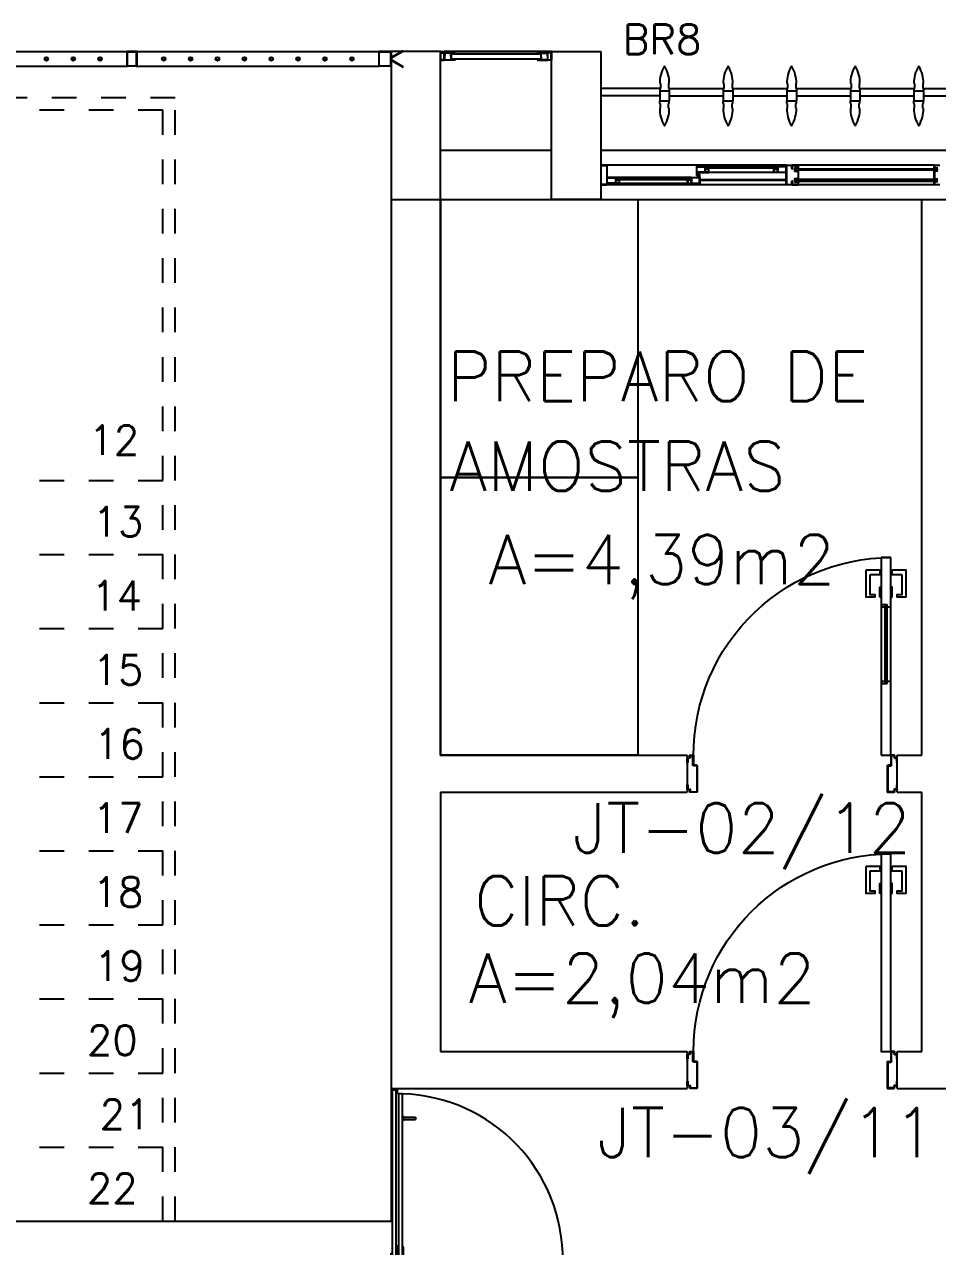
# Model space of a CAD drawing. Header units: millimetres. Extents: x 2128 to 2646, y 1972 to 2207.
# Drawn here: x 2303.126 to 2306.825, y 2138.725 to 2143.675 of the extents above; entities that cross this region are included whole.
import ezdxf

# ---------------------------------------------------------------- set-up
doc = ezdxf.new("R2010")
doc.units = ezdxf.units.MM
doc.linetypes.add('HIDDEN', pattern=[0.375, 0.25, -0.125])
for name, color, linetype in [('AR-ALV', 2, 'Continuous'), ('AR-BANCADAS', 1, 'Continuous'), ('AR-BRISES', 1, 'Continuous'), ('AR-ESCADA', 2, 'Continuous'), ('AR-ESQ', 1, 'Continuous'), ('AR-ESTC', 3, 'Continuous'), ('AR-PEITORIL', 1, 'Continuous'), ('AR-PISO', 1, 'Continuous'), ('AR-PORTA', 1, 'Continuous'), ('AR-TXTCONG', 2, 'Continuous'), ('AR-VIDRO', 2, 'Continuous'), ('BC- VISTA', 1, 'Continuous'), ('BR-PAINEL', 1, 'Continuous'), ('BR-SUPORTE', 1, 'Continuous'), ('BR-TEXTO', 2, 'Continuous'), ('DT-ESQ-BAGUETE-C', 1, 'Continuous'), ('DT-ESQ-BAGUETE-V', 1, 'Continuous'), ('DT-ESQ-C', 2, 'Continuous'), ('DT-ESQ-CHAPA DOBRADA-V', 1, 'Continuous'), ('DT-ESQ-MARCO-V', 1, 'Continuous'), ('DT-ESQ-PERFIL CADEIRA-C', 2, 'Continuous'), ('DT-ESQ-PERFIL CADEIRA-V', 2, 'Continuous'), ('DT-ESQ-PERFIL U SIMPLES-C', 2, 'Continuous'), ('DT-ESQ-PERFIL U-C', 2, 'Continuous'), ('DT-ESQ-PERFIL U-V', 1, 'Continuous'), ('DT-ESQ-VENEZIANA-C', 1, 'Continuous'), ('DT-ESQ-VENEZIANA-V', 1, 'Continuous'), ('DT-ESQ-VIDRO-C', 2, 'Continuous'), ('DT-ESQ-VIDRO-V', 71, 'Continuous'), ('DT-TXTMOD', 1, 'Continuous'), ('ENDEREÇO', 2, 'Continuous'), ('grapa', 21, 'HIDDEN'), ('insercao', 4, 'Continuous'), ('maçaneta', 1, 'Continuous'), ('montantes', 1, 'Continuous'), ('mov', 1, 'Continuous'), ('PM-PERFIL U-C', 2, 'Continuous'), ('PM-VIDRO', 2, 'Continuous'), ('pm1', 2, 'Continuous'), ('pm2', 2, 'Continuous'), ('porta-c', 1, 'Continuous'), ('porta-v', 2, 'Continuous'), ('PROJ2', 1, 'HIDDEN'), ('soleira', 1, 'Continuous'), ('TEXTO', 2, 'Continuous'), ('Área', 2, 'Continuous')]:
    doc.layers.add(name, color=color, linetype=linetype)
doc.styles.add('S10', font='simplex.shx', dxfattribs={"height": 0.1})
doc.styles.add('S12', font='simplex.shx', dxfattribs={"width": 1.1, "height": 0.12})
doc.styles.add('UNB-100', font='simplex.shx', dxfattribs={"height": 0.2})
doc.styles.add('UNB1-100', font='simplex.shx', dxfattribs={"height": 0.2})

# ---------------------------------------------------------------- blocks, each defined once
blk = doc.blocks.new('EF35-P')
at = {"layer": 'DT-ESQ-BAGUETE-C', "ltscale": 0.1}
for points in [[(4.7975, -0.08), (4.784, -0.08), (4.784, -0.0785), (4.797, -0.0785, 0.414214), (4.7975, -0.078), (4.7975, -0.067, 0.414214), (4.797, -0.0665), (4.784, -0.0665), (4.784, -0.065), (4.7975, -0.065, -0.414214), (4.799, -0.0665), (4.799, -0.0785, -0.414214)], [(5.0765, -0.08), (5.09, -0.08), (5.09, -0.0785), (5.077, -0.0785, -0.414214), (5.0765, -0.078), (5.0765, -0.067, -0.414214), (5.077, -0.0665), (5.09, -0.0665), (5.09, -0.065), (5.0765, -0.065, 0.414214), (5.075, -0.0665), (5.075, -0.0785, 0.414214)], [(4.4485, -0.125), (4.435, -0.125), (4.435, -0.1235), (4.448, -0.1235, 0.414214), (4.4485, -0.123), (4.4485, -0.112, 0.414214), (4.448, -0.1115), (4.435, -0.1115), (4.435, -0.11), (4.4485, -0.11, -0.414214), (4.45, -0.1115), (4.45, -0.1235, -0.414214)], [(4.714, -0.125), (4.7275, -0.125), (4.7275, -0.1235), (4.7145, -0.1235, -0.414214), (4.714, -0.123), (4.714, -0.112, -0.414214), (4.7145, -0.1115), (4.7275, -0.1115), (4.7275, -0.11), (4.714, -0.11, 0.414214), (4.7125, -0.1115), (4.7125, -0.1235, 0.414214)]]:
    blk.add_lwpolyline(points, format="xyb", close=True, dxfattribs=at)
at = {"layer": 'DT-ESQ-BAGUETE-V', "ltscale": 0.1}
for p, q in [((4.7975, -0.065), (5.0765, -0.065)), ((4.4485, -0.11), (4.714, -0.11))]:
    blk.add_line(p, q, dxfattribs=at)
at = {"layer": 'DT-ESQ-CHAPA DOBRADA-V', "ltscale": 0.1}
for p, q in [((4.4, -0.077), (4.749, -0.077)), ((4.4, -0.08), (4.749, -0.08))]:
    blk.add_line(p, q, dxfattribs=at)
at = {"layer": 'DT-ESQ-MARCO-V', "ltscale": 0.1}
for p, q in [((3.7985, -0.06), (4.3515, -0.06)), ((3.7985, -0.14), (4.3515, -0.14))]:
    blk.add_line(p, q, dxfattribs=at)
at = {"layer": 'DT-ESQ-PERFIL CADEIRA-C', "ltscale": 0.1}
for p, q in [((4.751, -0.0885), (4.7975, -0.0885)), ((5.125, -0.0885), (5.0765, -0.0885)), ((4.4, -0.1335), (4.4485, -0.1335)), ((4.7605, -0.1335), (4.714, -0.1335))]:
    blk.add_line(p, q, dxfattribs=at)
for points in [[(4.7975, -0.087, -1), (4.7975, -0.09), (4.751, -0.09, -0.414214), (4.749, -0.088), (4.749, -0.067, -0.414214), (4.751, -0.065), (4.7825, -0.065, -0.414214), (4.784, -0.0665), (4.784, -0.087)], [(4.784, -0.0885, -0.198913), (4.7829, -0.0881, -0.198913), (4.7825, -0.087), (4.7825, -0.067, 0.414214), (4.782, -0.0665), (4.751, -0.0665, 0.414214), (4.7505, -0.067), (4.7505, -0.088, 0.414214), (4.751, -0.0885)], [(5.0765, -0.09), (5.125, -0.09), (5.125, -0.0885), (5.09, -0.0885, 0.198912), (5.0911, -0.0881, 0.198913), (5.0915, -0.087), (5.0915, -0.067, -0.414214), (5.092, -0.0665), (5.125, -0.0665), (5.125, -0.065), (5.0915, -0.065, 0.414214), (5.09, -0.0665), (5.09, -0.0785), (5.09, -0.08), (5.09, -0.087), (5.0765, -0.087, 1)], [(4.4485, -0.135), (4.4, -0.135), (4.4, -0.1335), (4.435, -0.1335, -0.198912), (4.4339, -0.1331, -0.198913), (4.4335, -0.132), (4.4335, -0.112, 0.414214), (4.433, -0.1115), (4.4, -0.1115), (4.4, -0.11), (4.4335, -0.11, -0.414214), (4.435, -0.1115), (4.435, -0.1235), (4.435, -0.125), (4.435, -0.132), (4.4485, -0.132, -1)], [(4.714, -0.132, 1), (4.714, -0.135), (4.7605, -0.135, 0.414214), (4.7625, -0.133), (4.7625, -0.112, 0.414214), (4.7605, -0.11), (4.729, -0.11, 0.414214), (4.7275, -0.1115), (4.7275, -0.132)], [(4.7275, -0.1335, 0.198913), (4.7286, -0.1331, 0.198913), (4.729, -0.132), (4.729, -0.112, -0.414214), (4.7295, -0.1115), (4.7605, -0.1115, -0.414214), (4.761, -0.112), (4.761, -0.133, -0.414214), (4.7605, -0.1335)]]:
    blk.add_lwpolyline(points, format="xyb", close=True, dxfattribs=at)
at = {"layer": 'DT-ESQ-PERFIL CADEIRA-V', "ltscale": 0.1}
for p, q in [((4.7825, -0.09), (5.0765, -0.09)), ((4.4485, -0.135), (4.714, -0.135))]:
    blk.add_line(p, q, dxfattribs=at)
at = {"layer": 'DT-ESQ-PERFIL U SIMPLES-C', "ltscale": 0.1}
for points in [[(4.751, -0.102), (4.759, -0.102), (4.759, -0.1005), (4.751, -0.1005, -0.414214), (4.7505, -0.1), (4.7505, -0.092, -0.414214), (4.751, -0.0915), (4.759, -0.0915), (4.759, -0.09), (4.751, -0.09, 0.414214), (4.749, -0.092), (4.749, -0.1, 0.414214)], [(4.7605, -0.098), (4.7525, -0.098), (4.7525, -0.0995), (4.7605, -0.0995, -0.414214), (4.761, -0.1), (4.761, -0.108, -0.414214), (4.7605, -0.1085), (4.7525, -0.1085), (4.7525, -0.11), (4.7605, -0.11, 0.414214), (4.7625, -0.108), (4.7625, -0.1, 0.414214)]]:
    blk.add_lwpolyline(points, format="xyb", close=True, dxfattribs=at)
at = {"layer": 'DT-ESQ-PERFIL U-C', "ltscale": 0.1}
for points in [[(3.777, -0.1385), (3.798, -0.1385, 0.414214), (3.7985, -0.138), (3.7985, -0.1285), (3.7855, -0.1285, -0.414214)], [(3.7855, -0.1155), (3.7985, -0.1155), (3.7985, -0.0845), (3.7855, -0.0845, -0.414214)], [(3.7855, -0.0715), (3.7985, -0.0715), (3.7985, -0.062, 0.414214), (3.798, -0.0615), (3.777, -0.0615, 0.414214)], [(3.7765, -0.06), (3.7985, -0.06, -0.414214), (3.8, -0.0615), (3.8, -0.0715, -0.414214), (3.7985, -0.073), (3.7855, -0.073)], [(3.7855, -0.083), (3.7985, -0.083), (3.7985, -0.083, -0.414214), (3.8, -0.0845), (3.8, -0.1155, -0.414214), (3.7985, -0.117), (3.7985, -0.117), (3.7855, -0.117)], [(3.7855, -0.127), (3.7985, -0.127, -0.414214), (3.8, -0.1285), (3.8, -0.1385, -0.414214), (3.7985, -0.14), (3.7765, -0.14, -0.414214)]]:
    blk.add_lwpolyline(points, format="xyb", dxfattribs=at)
for points in [[(4.35, -0.1285), (4.35, -0.1385, 0.414214), (4.3515, -0.14), (4.3735, -0.14, 0.414214), (4.375, -0.1385), (4.375, -0.125), (4.3735, -0.125), (4.3735, -0.138, -0.414214), (4.373, -0.1385), (4.352, -0.1385, -0.414214), (4.3515, -0.138), (4.3515, -0.1285), (4.3645, -0.1285, 0.414214), (4.366, -0.127), (4.366, -0.117, 0.414214), (4.3645, -0.1155), (4.3515, -0.1155), (4.3515, -0.0845), (4.3645, -0.0845, 0.414214), (4.366, -0.083), (4.366, -0.073, 0.414214), (4.3645, -0.0715), (4.3515, -0.0715), (4.3515, -0.062, -0.414214), (4.352, -0.0615), (4.373, -0.0615, -0.414214), (4.3735, -0.062), (4.3735, -0.075), (4.375, -0.075), (4.375, -0.0615, 0.414214), (4.3735, -0.06), (4.3515, -0.06, 0.414214), (4.35, -0.0615), (4.35, -0.0715, 0.414214), (4.3515, -0.073), (4.3645, -0.073), (4.3645, -0.083), (4.3515, -0.083), (4.3515, -0.083, 0.414214), (4.35, -0.0845), (4.35, -0.1155, 0.414214), (4.3515, -0.117), (4.3515, -0.117), (4.3645, -0.117), (4.3645, -0.127), (4.3515, -0.127, 0.414214)], [(4.375, -0.0615, -0.414214), (4.3765, -0.06), (4.3985, -0.06, -0.414214), (4.4, -0.0615), (4.4, -0.1385, -0.414214), (4.3985, -0.14), (4.3765, -0.14, -0.414214), (4.375, -0.1385), (4.375, -0.125), (4.3765, -0.125), (4.3765, -0.138, 0.414214), (4.377, -0.1385), (4.398, -0.1385, 0.414214), (4.3985, -0.138), (4.3985, -0.062, 0.414214), (4.398, -0.0615), (4.377, -0.0615, 0.414214), (4.3765, -0.062), (4.3765, -0.075), (4.375, -0.075)], [(5.15, -0.0615, 0.414214), (5.1485, -0.06), (5.1265, -0.06, 0.414214), (5.125, -0.0615), (5.125, -0.1385, 0.414214), (5.1265, -0.14), (5.1485, -0.14, 0.414214), (5.15, -0.1385), (5.15, -0.125), (5.1485, -0.125), (5.1485, -0.138, -0.414214), (5.148, -0.1385), (5.127, -0.1385, -0.414214), (5.1265, -0.138), (5.1265, -0.062, -0.414214), (5.127, -0.0615), (5.148, -0.0615, -0.414214), (5.1485, -0.062), (5.1485, -0.075), (5.15, -0.075)]]:
    blk.add_lwpolyline(points, format="xyb", close=True, dxfattribs=at)
at = {"layer": 'DT-ESQ-PERFIL U-V', "ltscale": 0.1}
for p, q in [((4.3985, -0.06), (5.1265, -0.06)), ((4.3985, -0.14), (5.1265, -0.14))]:
    blk.add_line(p, q, dxfattribs=at)
at = {"layer": 'DT-ESQ-VIDRO-C', "ltscale": 0.1}
for points in [[(4.3625, -0.081), (4.3625, -0.075), (3.7875, -0.075), (3.7875, -0.081)], [(5.0875, -0.085), (5.0875, -0.082), (4.7865, -0.082), (4.7865, -0.085)], [(4.438, -0.13), (4.438, -0.127), (4.7245, -0.127), (4.7245, -0.13)]]:
    blk.add_lwpolyline(points, close=True, dxfattribs=at)
at = {"layer": 'DT-ESQ-VIDRO-V', "ltscale": 0.1}
blk.add_lwpolyline([(4.3625, -0.119), (4.3625, -0.125), (3.7875, -0.125), (3.7875, -0.119)], close=True, dxfattribs=at)
at = {"layer": 'DT-TXTMOD', "ltscale": 0.1, "style": 'S10', "flags": 3}
for tag, p in [('M01', (0.025, -0.28)), ('M02', (0.3253, -0.28)), ('M03', (0.627, -0.28)), ('M04', (0.9288, -0.28)), ('M05', (1.2306, -0.28)), ('M06', (1.5323, -0.28)), ('M07', (1.8341, -0.28)), ('M08', (2.1359, -0.28)), ('M09', (2.4376, -0.28)), ('M10', (2.7394, -0.28)), ('M11', (3.0412, -0.28)), ('M12', (3.3429, -0.28)), ('M13', (3.6447, -0.28)), ('M14', (3.9464, -0.28)), ('M15', (4.2482, -0.28)), ('M16', (4.55, -0.28)), ('M17', (4.8517, -0.28))]:
    blk.add_attdef(tag, p, '', height=0.1, dxfattribs=at)
blk = doc.blocks.new('PV1')
at = {"layer": 'AR-VIDRO'}
for p, q in [((0.6825, 0.02), (0.005, 0.02)), ((0.6825, 0.005), (0.005, 0.005)), ((0.0215, 0.0443), (0.0215, 0.0293)), ((0.0215, 0.0443), (0.6875, 0.0443)), ((0.0215, 0.0293), (0.6875, 0.0293)), ((2.7035, 0.0443), (2.0375, 0.0443)), ((2.7035, 0.0293), (2.0375, 0.0293)), ((2.0425, 0.02), (2.72, 0.02)), ((2.0425, 0.005), (2.72, 0.005)), ((2.7035, 0.0443), (2.7035, 0.0293))]:
    blk.add_line(p, q, dxfattribs=at)
at = {"layer": 'maçaneta'}
for p, q in [((0.1165, 0.0993), (0.1265, 0.0993)), ((0.1165, 0.0493), (0.1165, 0.0993)), ((0.1265, 0.0493), (0.1265, 0.0993)), ((2.5985, 0.0493), (2.5985, 0.0993)), ((2.6085, 0.0993), (2.5985, 0.0993)), ((2.6085, 0.0493), (2.6085, 0.0993)), ((0.1115, 0.0443), (0.1115, 0.0493)), ((0.1115, 0.0493), (0.1315, 0.0493)), ((0.1315, 0.0443), (0.1315, 0.0493)), ((2.6135, 0.0493), (2.5935, 0.0493)), ((2.5935, 0.0443), (2.5935, 0.0493)), ((2.6135, 0.0443), (2.6135, 0.0493))]:
    blk.add_line(p, q, dxfattribs=at)
at = {"layer": 'montantes'}
for p, q in [((0, 0), (0, 0.025)), ((0, 0.025), (0.02, 0.025)), ((0, 0), (0.02, 0)), ((0.005, 0.005), (0.005, 0.02)), ((0.02, 0.02), (0.02, 0.025)), ((0.02, 0), (0.02, 0.005)), ((0.6425, 0.0493), (0.6925, 0.0493)), ((0.6425, 0.025), (0.6925, 0.025)), ((0.6875, 0.025), (0.6675, 0.025)), ((0.6675, 0.02), (0.6675, 0.025)), ((0.6675, 0), (0.6675, 0.005)), ((0.6875, 0), (0.6675, 0)), ((0.6825, 0.005), (0.6825, 0.02)), ((0.6875, 0.0443), (0.6875, 0.0293)), ((0.6875, 0), (0.6875, 0.025)), ((0.6925, 0.0493), (0.6925, 0.025)), ((2.0325, 0.0493), (2.0325, 0.025)), ((2.0825, 0.0493), (2.0325, 0.0493)), ((2.0825, 0.025), (2.0325, 0.025)), ((2.0375, 0.0443), (2.0375, 0.0293)), ((2.0375, 0.025), (2.0575, 0.025)), ((2.0375, 0), (2.0375, 0.025)), ((2.0375, 0), (2.0575, 0)), ((2.0425, 0.005), (2.0425, 0.02)), ((2.0575, 0.02), (2.0575, 0.025)), ((2.0575, 0), (2.0575, 0.005)), ((2.705, 0.02), (2.705, 0.025)), ((2.725, 0.025), (2.705, 0.025)), ((2.705, 0), (2.705, 0.005)), ((2.725, 0), (2.705, 0)), ((2.72, 0.005), (2.72, 0.02)), ((2.725, 0), (2.725, 0.025))]:
    blk.add_line(p, q, dxfattribs=at)
for centre in [(0.6925, 0.02), (2.0325, 0.02)]:
    blk.add_circle(centre, 0.005, dxfattribs=at)
for centre, start, end in [((0.6425, 0.0443), 90, 180), ((0.6425, 0.03), 180, 270), ((2.0825, 0.0443), 0, 90), ((2.0825, 0.03), 270, 0)]:
    blk.add_arc(centre, 0.005, start, end, dxfattribs=at)
at = {"layer": 'mov'}
for centre, start, end in [((0.692, 0.025), 0, 178.3547), ((2.033, 0.025), 1.6453, 180)]:
    blk.add_arc(centre, 0.6705, start, end, dxfattribs=at)
blk = doc.blocks.new('BR-MODULO8')
at = {"layer": 'BR-PAINEL'}
for p, q in [((-4.9117, 0.27), (-4.9092, 0.27)), ((-4.9117, 0.25), (-4.9117, 0.24)), ((-4.9117, 0.25), (-4.9092, 0.25)), ((-4.9092, 0.27), (-4.9092, 0.25)), ((-4.8758, 0.27), (-4.8758, 0.25)), ((-4.8733, 0.27), (-4.8758, 0.27)), ((-4.8733, 0.25), (-4.8758, 0.25)), ((-4.8733, 0.25), (-4.8733, 0.24)), ((-4.6542, 0.27), (-4.6517, 0.27)), ((-4.6542, 0.25), (-4.6542, 0.24)), ((-4.6542, 0.25), (-4.6517, 0.25)), ((-4.6517, 0.27), (-4.6517, 0.25)), ((-4.6183, 0.27), (-4.6183, 0.25)), ((-4.6158, 0.27), (-4.6183, 0.27)), ((-4.6158, 0.25), (-4.6183, 0.25)), ((-4.6158, 0.25), (-4.6158, 0.24)), ((-4.3967, 0.27), (-4.3942, 0.27)), ((-4.3967, 0.25), (-4.3967, 0.24)), ((-4.3967, 0.25), (-4.3942, 0.25)), ((-4.3942, 0.27), (-4.3942, 0.25)), ((-4.3608, 0.27), (-4.3608, 0.25)), ((-4.3583, 0.27), (-4.3608, 0.27)), ((-4.3583, 0.25), (-4.3608, 0.25)), ((-4.3583, 0.25), (-4.3583, 0.24)), ((-4.1392, 0.27), (-4.1367, 0.27)), ((-4.1392, 0.25), (-4.1392, 0.24)), ((-4.1392, 0.25), (-4.1367, 0.25)), ((-4.1367, 0.27), (-4.1367, 0.25)), ((-4.1033, 0.27), (-4.1033, 0.25)), ((-4.1008, 0.27), (-4.1033, 0.27)), ((-4.1008, 0.25), (-4.1033, 0.25)), ((-4.1008, 0.25), (-4.1008, 0.24)), ((-3.8817, 0.27), (-3.8792, 0.27)), ((-3.8817, 0.25), (-3.8817, 0.24)), ((-3.8817, 0.25), (-3.8792, 0.25)), ((-3.8792, 0.27), (-3.8792, 0.25)), ((-3.8458, 0.27), (-3.8458, 0.25)), ((-3.8433, 0.27), (-3.8458, 0.27)), ((-3.8433, 0.25), (-3.8458, 0.25)), ((-3.8433, 0.25), (-3.8433, 0.24)), ((-4.9117, 0.24), (-4.8733, 0.24)), ((-4.9117, 0.24), (-4.9117, 0.2)), ((-4.9117, 0.2), (-4.8733, 0.2)), ((-4.9117, 0.19), (-4.9117, 0.2)), ((-4.8733, 0.24), (-4.8733, 0.2)), ((-4.8733, 0.19), (-4.8733, 0.2)), ((-4.6542, 0.24), (-4.6158, 0.24)), ((-4.6542, 0.24), (-4.6542, 0.2)), ((-4.6542, 0.2), (-4.6158, 0.2)), ((-4.6542, 0.19), (-4.6542, 0.2)), ((-4.6158, 0.24), (-4.6158, 0.2)), ((-4.6158, 0.19), (-4.6158, 0.2)), ((-4.3967, 0.24), (-4.3583, 0.24)), ((-4.3967, 0.24), (-4.3967, 0.2)), ((-4.3967, 0.2), (-4.3583, 0.2)), ((-4.3967, 0.19), (-4.3967, 0.2)), ((-4.3583, 0.24), (-4.3583, 0.2)), ((-4.3583, 0.19), (-4.3583, 0.2)), ((-4.1392, 0.24), (-4.1008, 0.24)), ((-4.1392, 0.24), (-4.1392, 0.2)), ((-4.1392, 0.2), (-4.1008, 0.2)), ((-4.1392, 0.19), (-4.1392, 0.2)), ((-4.1008, 0.24), (-4.1008, 0.2)), ((-4.1008, 0.19), (-4.1008, 0.2)), ((-3.8817, 0.24), (-3.8433, 0.24)), ((-3.8817, 0.24), (-3.8817, 0.2)), ((-3.8817, 0.2), (-3.8433, 0.2)), ((-3.8817, 0.19), (-3.8817, 0.2)), ((-3.8433, 0.24), (-3.8433, 0.2)), ((-3.8433, 0.19), (-3.8433, 0.2)), ((-4.9117, 0.19), (-4.9092, 0.19)), ((-4.9117, 0.17), (-4.9092, 0.17)), ((-4.9092, 0.17), (-4.9092, 0.19)), ((-4.8733, 0.19), (-4.8758, 0.19)), ((-4.8758, 0.17), (-4.8758, 0.19)), ((-4.8733, 0.17), (-4.8758, 0.17)), ((-4.6542, 0.19), (-4.6517, 0.19)), ((-4.6542, 0.17), (-4.6517, 0.17)), ((-4.6517, 0.17), (-4.6517, 0.19)), ((-4.6158, 0.19), (-4.6183, 0.19)), ((-4.6183, 0.17), (-4.6183, 0.19)), ((-4.6158, 0.17), (-4.6183, 0.17)), ((-4.3967, 0.19), (-4.3942, 0.19)), ((-4.3967, 0.17), (-4.3942, 0.17)), ((-4.3942, 0.17), (-4.3942, 0.19)), ((-4.3583, 0.19), (-4.3608, 0.19)), ((-4.3608, 0.17), (-4.3608, 0.19)), ((-4.3583, 0.17), (-4.3608, 0.17)), ((-4.1392, 0.19), (-4.1367, 0.19)), ((-4.1392, 0.17), (-4.1367, 0.17)), ((-4.1367, 0.17), (-4.1367, 0.19)), ((-4.1008, 0.19), (-4.1033, 0.19)), ((-4.1033, 0.17), (-4.1033, 0.19)), ((-4.1008, 0.17), (-4.1033, 0.17)), ((-3.8817, 0.19), (-3.8792, 0.19)), ((-3.8817, 0.17), (-3.8792, 0.17)), ((-3.8792, 0.17), (-3.8792, 0.19)), ((-3.8433, 0.19), (-3.8458, 0.19)), ((-3.8458, 0.17), (-3.8458, 0.19)), ((-3.8433, 0.17), (-3.8458, 0.17))]:
    blk.add_line(p, q, dxfattribs=at)
for centre, radius, start, end in [((-4.7867, 0.2739), 0.1251, 148.4721, 181.772), ((-4.8925, 0.3387), 0.001, 37.1012, 142.8988), ((-4.9983, 0.2739), 0.1251, 358.228, 31.5279), ((-4.5292, 0.2739), 0.1251, 148.4721, 181.772), ((-4.635, 0.3387), 0.001, 37.1012, 142.8988), ((-4.7408, 0.2739), 0.1251, 358.228, 31.5279), ((-4.2717, 0.2739), 0.1251, 148.4721, 181.772), ((-4.3775, 0.3387), 0.001, 37.1012, 142.8988), ((-4.4833, 0.2739), 0.1251, 358.228, 31.5279), ((-4.0142, 0.2739), 0.1251, 148.4721, 181.772), ((-4.12, 0.3387), 0.001, 37.1012, 142.8988), ((-4.2258, 0.2739), 0.1251, 358.228, 31.5279), ((-3.7567, 0.2739), 0.1251, 148.4721, 181.772), ((-3.8625, 0.3387), 0.001, 37.1012, 142.8988), ((-3.9683, 0.2739), 0.1251, 358.228, 31.5279), ((-4.7867, 0.1661), 0.1251, 178.228, 211.5279), ((-4.9983, 0.1661), 0.1251, 328.4721, 1.772), ((-4.5292, 0.1661), 0.1251, 178.228, 211.5279), ((-4.7408, 0.1661), 0.1251, 328.4721, 1.772), ((-4.2717, 0.1661), 0.1251, 178.228, 211.5279), ((-4.4833, 0.1661), 0.1251, 328.4721, 1.772), ((-4.0142, 0.1661), 0.1251, 178.228, 211.5279), ((-4.2258, 0.1661), 0.1251, 328.4721, 1.772), ((-3.7567, 0.1661), 0.1251, 178.228, 211.5279), ((-3.9683, 0.1661), 0.1251, 328.4721, 1.772), ((-4.8925, 0.1013), 0.001, 217.1012, 322.8988), ((-4.635, 0.1013), 0.001, 217.1012, 322.8988), ((-4.3775, 0.1013), 0.001, 217.1012, 322.8988), ((-4.12, 0.1013), 0.001, 217.1012, 322.8988), ((-3.8625, 0.1013), 0.001, 217.1012, 322.8988)]:
    blk.add_arc(centre, radius, start, end, dxfattribs=at)
at = {"layer": 'BR-SUPORTE'}
for p, q in [((-4.9117, 0.25), (-5.15, 0.25)), ((-4.8733, 0.25), (-4.6517, 0.25)), ((-4.6158, 0.25), (-4.3942, 0.25)), ((-4.3583, 0.25), (-4.1367, 0.25)), ((-4.1008, 0.25), (-3.8792, 0.25)), ((-3.8433, 0.25), (-3.6217, 0.25)), ((-4.9117, 0.22), (-5.15, 0.22)), ((-4.8733, 0.22), (-4.6542, 0.22)), ((-4.6158, 0.22), (-4.3967, 0.22)), ((-4.3583, 0.22), (-4.1392, 0.22)), ((-4.1008, 0.22), (-3.8817, 0.22)), ((-3.8433, 0.22), (-3.6242, 0.22))]:
    blk.add_line(p, q, dxfattribs=at)
blk = doc.blocks.new('PM3')
at = {"layer": 'maçaneta'}
for points in [[(0.02, 0.825), (-0.035, 0.825), (-0.035, 0.715), (0, 0.715), (0, 0.725), (-0.02, 0.725), (-0.02, 0.8035, -0.414214), (-0.0185, 0.805), (0.02, 0.805)], [(0.125, 0.825), (0.07, 0.825), (0.07, 0.805), (0.1085, 0.805, -0.414214), (0.11, 0.8035), (0.11, 0.725), (0.09, 0.725), (0.09, 0.715), (0.125, 0.715)]]:
    blk.add_lwpolyline(points, format="xyb", close=True, dxfattribs=at)
for points in [[(0.02, 0.715), (0.02, 0.755), (0.025, 0.755), (0.025, 0.715)], [(0.07, 0.715), (0.07, 0.755), (0.065, 0.755), (0.065, 0.715)]]:
    blk.add_lwpolyline(points, close=True, dxfattribs=at)
at = {"layer": 'mov'}
blk.add_arc((0.025, 0.075), 0.8, 0, 90, dxfattribs=at)
at = {"layer": 'PM-PERFIL U-C'}
for p, q in [((0, 0.045), (0, 0.0635)), ((0.0015, 0.065), (0.01, 0.065)), ((0.002, 0.063), (0.002, 0.045)), ((0.0105, 0.063), (0.002, 0.063)), ((0.01, 0.065), (0.01, 0.0735)), ((0.0115, 0.075), (0.0235, 0.075)), ((0.012, 0.073), (0.012, 0.0645)), ((0.023, 0.073), (0.012, 0.073)), ((0.023, 0.0335), (0.023, 0.073)), ((0.025, 0.0735), (0.025, 0.034)), ((0.825, 0.0735), (0.825, 0.034)), ((0.8385, 0.075), (0.8265, 0.075)), ((0.827, 0.073), (0.838, 0.073)), ((0.827, 0.0335), (0.827, 0.073)), ((0.838, 0.073), (0.838, 0.0645)), ((0.8395, 0.063), (0.848, 0.063)), ((0.84, 0.065), (0.84, 0.0735)), ((0.8485, 0.065), (0.84, 0.065)), ((0.848, 0.063), (0.848, 0.045)), ((0.85, 0.045), (0.85, 0.0635)), ((0.002, 0.045), (0, 0.045)), ((0.038, 0.032), (0.0245, 0.032)), ((0.0385, 0.034), (0.025, 0.034)), ((0.038, 0.032), (0.038, -0.073)), ((0.04, 0.0325), (0.04, -0.0735)), ((0.81, 0.0325), (0.81, -0.0735)), ((0.8115, 0.034), (0.825, 0.034)), ((0.812, 0.032), (0.8255, 0.032)), ((0.812, 0.032), (0.812, -0.073)), ((0.848, 0.045), (0.85, 0.045)), ((0, -0.045), (0.002, -0.045)), ((0, -0.0635), (0, -0.045)), ((0.002, -0.045), (0.002, -0.063)), ((0.85, -0.045), (0.848, -0.045)), ((0.848, -0.045), (0.848, -0.063)), ((0.85, -0.0635), (0.85, -0.045)), ((0.01, -0.065), (0.0015, -0.065)), ((0.002, -0.063), (0.0105, -0.063)), ((0.01, -0.0735), (0.01, -0.065)), ((0.0385, -0.075), (0.0115, -0.075)), ((0.012, -0.0645), (0.012, -0.073)), ((0.012, -0.073), (0.038, -0.073)), ((0.8115, -0.075), (0.8385, -0.075)), ((0.838, -0.073), (0.812, -0.073)), ((0.838, -0.0645), (0.838, -0.073)), ((0.848, -0.063), (0.8395, -0.063)), ((0.84, -0.0735), (0.84, -0.065)), ((0.84, -0.065), (0.8485, -0.065))]:
    blk.add_line(p, q, dxfattribs=at)
for centre, start, end in [((0.0015, 0.0635), 90, 180), ((0.0115, 0.0735), 90, 180), ((0.0105, 0.0645), 270, 0), ((0.0235, 0.0735), 360, 90), ((0.8265, 0.0735), 90, 180), ((0.8395, 0.0645), 180, 270), ((0.8385, 0.0735), 0, 90), ((0.8485, 0.0635), 0, 90), ((0.0245, 0.0335), 180, 270), ((0.0385, 0.0325), 0, 90), ((0.8115, 0.0325), 90, 180), ((0.8255, 0.0335), 270, 0), ((0.0015, -0.0635), 180, 270), ((0.0115, -0.0735), 180, 270), ((0.0105, -0.0645), 0, 90), ((0.0385, -0.0735), 269.9386, 0), ((0.8115, -0.0735), 180, 270.0614), ((0.8395, -0.0645), 90, 180), ((0.8385, -0.0735), 270, 0), ((0.8485, -0.0635), 270, 0)]:
    blk.add_arc(centre, 0.0015, start, end, dxfattribs=at)
at = {"layer": 'pm1'}
blk.add_lwpolyline([(0.065, 0.875), (0.065, 0.075), (0.025, 0.075), (0.025, 0.875)], close=True, dxfattribs=at)
blk = doc.blocks.new('PM3V')
at = {"layer": 'maçaneta'}
for points in [[(0.02, 0.9), (-0.035, 0.9), (-0.035, 0.79), (0, 0.79), (0, 0.8), (-0.02, 0.8), (-0.02, 0.8785, -0.414214), (-0.0185, 0.88), (0.02, 0.88)], [(0.125, 0.9), (0.07, 0.9), (0.07, 0.88), (0.1085, 0.88, -0.414214), (0.11, 0.8785), (0.11, 0.8), (0.09, 0.8), (0.09, 0.79), (0.125, 0.79)]]:
    blk.add_lwpolyline(points, format="xyb", close=True, dxfattribs=at)
for points in [[(0.02, 0.79), (0.02, 0.83), (0.025, 0.83), (0.025, 0.79)], [(0.07, 0.79), (0.07, 0.83), (0.065, 0.83), (0.065, 0.79)]]:
    blk.add_lwpolyline(points, close=True, dxfattribs=at)
at = {"layer": 'mov'}
blk.add_arc((0.025, 0.15), 0.8, 356.8472, 90, dxfattribs=at)
at = {"layer": 'PM-PERFIL U-C'}
for p, q in [((0.0115, 0.15), (0.0235, 0.15)), ((0.8385, 0.15), (0.8265, 0.15)), ((0, 0.12), (0, 0.1385)), ((0.002, 0.12), (0, 0.12)), ((0.0015, 0.14), (0.01, 0.14)), ((0.002, 0.138), (0.002, 0.12)), ((0.0105, 0.138), (0.002, 0.138)), ((0.01, 0.14), (0.01, 0.1485)), ((0.012, 0.148), (0.012, 0.1395)), ((0.023, 0.148), (0.012, 0.148)), ((0.023, 0.1085), (0.023, 0.148)), ((0.038, 0.107), (0.0245, 0.107)), ((0.025, 0.1485), (0.025, 0.109)), ((0.0385, 0.109), (0.025, 0.109)), ((0.038, 0.107), (0.038, 0.002)), ((0.04, 0.1075), (0.04, 0.0015)), ((0.81, 0.1075), (0.81, 0.0015)), ((0.8115, 0.109), (0.825, 0.109)), ((0.812, 0.107), (0.8255, 0.107)), ((0.812, 0.107), (0.812, 0.002)), ((0.825, 0.1485), (0.825, 0.109)), ((0.827, 0.148), (0.838, 0.148)), ((0.827, 0.1085), (0.827, 0.148)), ((0.838, 0.148), (0.838, 0.1395)), ((0.8395, 0.138), (0.848, 0.138)), ((0.84, 0.14), (0.84, 0.1485)), ((0.8485, 0.14), (0.84, 0.14)), ((0.848, 0.138), (0.848, 0.12)), ((0.848, 0.12), (0.85, 0.12)), ((0.85, 0.12), (0.85, 0.1385)), ((0, 0.03), (0.002, 0.03)), ((0, 0.0115), (0, 0.03)), ((0.01, 0.01), (0.0015, 0.01)), ((0.002, 0.03), (0.002, 0.012)), ((0.002, 0.012), (0.0105, 0.012)), ((0.01, 0.0015), (0.01, 0.01)), ((0.0385, 0), (0.0115, 0)), ((0.012, 0.0105), (0.012, 0.002)), ((0.012, 0.002), (0.038, 0.002)), ((0.8115, 0), (0.8385, 0)), ((0.838, 0.002), (0.812, 0.002)), ((0.838, 0.0105), (0.838, 0.002)), ((0.848, 0.012), (0.8395, 0.012)), ((0.84, 0.0015), (0.84, 0.01)), ((0.84, 0.01), (0.8485, 0.01)), ((0.85, 0.03), (0.848, 0.03)), ((0.848, 0.03), (0.848, 0.012)), ((0.85, 0.0115), (0.85, 0.03))]:
    blk.add_line(p, q, dxfattribs=at)
for centre, start, end in [((0.0115, 0.1485), 90, 180), ((0.0235, 0.1485), 360, 90), ((0.8265, 0.1485), 90, 180), ((0.8385, 0.1485), 0, 90), ((0.0015, 0.1385), 90, 180), ((0.0105, 0.1395), 270, 0), ((0.0245, 0.1085), 180, 270), ((0.0385, 0.1075), 0, 90), ((0.8115, 0.1075), 90, 180), ((0.8255, 0.1085), 270, 0), ((0.8395, 0.1395), 180, 270), ((0.8485, 0.1385), 0, 90), ((0.0015, 0.0115), 180, 270), ((0.0115, 0.0015), 180, 270), ((0.0105, 0.0105), 0, 90), ((0.0385, 0.0015), 269.9386, 0), ((0.8115, 0.0015), 180, 270.0614), ((0.8395, 0.0105), 90, 180), ((0.8385, 0.0015), 270, 0), ((0.8485, 0.0115), 270, 0)]:
    blk.add_arc(centre, 0.0015, start, end, dxfattribs=at)
at = {"layer": 'PM-VIDRO', "color": 1}
for p, q in [((0.04, 0.45), (0.04, 0.75)), ((0.05, 0.75), (0.05, 0.45))]:
    blk.add_line(p, q, dxfattribs=at)
at = {"layer": 'pm1'}
for p, q in [((0.025, 0.95), (0.065, 0.95)), ((0.025, 0.75), (0.025, 0.95)), ((0.065, 0.95), (0.065, 0.76)), ((0.04, 0.75), (0.025, 0.75)), ((0.065, 0.76), (0.04, 0.76)), ((0.04, 0.75), (0.04, 0.76)), ((0.05, 0.76), (0.05, 0.75)), ((0.065, 0.75), (0.05, 0.75)), ((0.065, 0.76), (0.065, 0.75)), ((0.025, 0.15), (0.025, 0.45)), ((0.04, 0.45), (0.025, 0.45)), ((0.04, 0.44), (0.04, 0.45)), ((0.065, 0.45), (0.05, 0.45)), ((0.05, 0.45), (0.05, 0.44)), ((0.065, 0.45), (0.065, 0.44)), ((0.065, 0.44), (0.04, 0.44)), ((0.065, 0.44), (0.065, 0.15)), ((0.065, 0.15), (0.025, 0.15))]:
    blk.add_line(p, q, dxfattribs=at)
at = {"layer": 'pm2'}
for p, q in [((0.025, 0.45), (0.025, 0.75)), ((0.065, 0.75), (0.065, 0.45)), ((0.025, 0.15), (0.025, 0.109)), ((0.025, 0.109), (0.035, 0.109)), ((0.8252, 0.109), (0.8152, 0.109)), ((0.8152, 0), (0.8402, 0)), ((0.8402, 0.01), (0.8502, 0.01)), ((0.8402, 0), (0.8402, 0.01))]:
    blk.add_line(p, q, dxfattribs=at)
blk = doc.blocks.new('EF01C-P')
at = {"layer": 'DT-ESQ-BAGUETE-C', "ltscale": 0.1}
for points in [[(0.0015, 0.035), (0.015, 0.035), (0.015, 0.0335), (0.0015, 0.0335), (0.0015, 0.005), (0.015, 0.005), (0.015, 0.0035), (0.0015, 0.0035, -0.414214), (0, 0.005), (0, 0.0335, -0.414214)], [(0.4485, 0.035), (0.435, 0.035), (0.435, 0.0335), (0.4485, 0.0335), (0.4485, 0.005), (0.435, 0.005), (0.435, 0.0035), (0.4485, 0.0035, 0.414214), (0.45, 0.005), (0.45, 0.0335, 0.414214)]]:
    blk.add_lwpolyline(points, format="xyb", close=True, dxfattribs=at)
at = {"layer": 'DT-ESQ-PERFIL CADEIRA-C', "ltscale": 0.1}
for points in [[(0.01, 0.0015), (0.01, 0.003), (0.0015, 0.003, 1), (0.0015, 0), (0.015, 0, 0.414214), (0.0165, 0.0015), (0.0165, 0.0335), (0.043, 0.0335)], [(0.043, 0.0065), (0.018, 0.0065), (0.018, 0.0165), (0.0165, 0.0165), (0.0165, 0.0065, 0.414214), (0.018, 0.005), (0.043, 0.005), (0.0565, 0.005, 1), (0.0565, 0.008), (0.043, 0.008), (0.043, 0.02), (0.043, 0.032), (0.0565, 0.032, 1), (0.0565, 0.035), (0.043, 0.035), (0.0165, 0.035, 0.414214), (0.015, 0.0335), (0.015, 0.0015), (0.0015, 0.0015)], [(0.0415, 0.02), (0.0415, 0.032, -0.414214), (0.043, 0.0335), (0.0565, 0.0335)], [(0.0415, 0.02), (0.0415, 0.008, 0.414214), (0.043, 0.0065), (0.0565, 0.0065)], [(0.407, 0.0065), (0.432, 0.0065), (0.432, 0.0165), (0.4335, 0.0165), (0.4335, 0.0065, -0.414214), (0.432, 0.005), (0.407, 0.005), (0.3935, 0.005, -1), (0.3935, 0.008), (0.407, 0.008), (0.407, 0.02), (0.407, 0.032), (0.3935, 0.032, -1), (0.3935, 0.035), (0.407, 0.035), (0.4335, 0.035, -0.414214), (0.435, 0.0335), (0.435, 0.0015), (0.4485, 0.0015)], [(0.4085, 0.02), (0.4085, 0.032, 0.414214), (0.407, 0.0335), (0.3935, 0.0335)], [(0.4085, 0.02), (0.4085, 0.008, -0.414214), (0.407, 0.0065), (0.3935, 0.0065)], [(0.44, 0.0015), (0.44, 0.003), (0.4485, 0.003, -1), (0.4485, 0), (0.435, 0, -0.414214), (0.4335, 0.0015), (0.4335, 0.0335), (0.407, 0.0335)]]:
    blk.add_lwpolyline(points, format="xyb", dxfattribs=at)
at = {"layer": 'DT-ESQ-PERFIL CADEIRA-V', "ltscale": 0.1}
blk.add_line((0.015, 0), (0.435, 0), dxfattribs=at)
at = {"layer": 'DT-ESQ-VENEZIANA-C', "ltscale": 0.1}
for p, q in [((0.043, 0.0105), (0.407, 0.0105)), ((0.043, 0.009), (0.407, 0.009))]:
    blk.add_line(p, q, dxfattribs=at)
at = {"layer": 'DT-ESQ-VENEZIANA-V', "ltscale": 0.1}
blk.add_line((0.043, 0.031), (0.407, 0.031), dxfattribs=at)
at = {"layer": 'DT-TXTMOD', "ltscale": 0.1, "style": 'S10', "flags": 3}
blk.add_attdef('EF01C', (0.0208, -0.14), '', height=0.1, dxfattribs=at)
blk = doc.blocks.new('BCP09')
at = {"layer": 'BC- VISTA'}
blk.add_lwpolyline([(0.8, 0), (0.8, -1.125), (0, -1.125), (0, 0)], close=True, dxfattribs=at)
blk = doc.blocks.new('ES-2P-1PAV-M')
at = {"layer": 'AR-PISO'}
for p, q in [((2.675, -0.54), (5.15, -0.54)), ((2.725, -0.54), (5.0806, -0.54))]:
    blk.add_line(p, q, dxfattribs=at)
at = {"layer": 'PROJ2', "ltscale": 0.01}
for p, q in [((4.275, 4.01), (0.875, 4.01)), ((4.275, -0.54), (4.275, 4.01)), ((4.225, 3.96), (0.925, 3.96)), ((4.225, -0.54), (4.225, 3.96)), ((2.725, 2.46), (4.225, 2.46)), ((2.725, 2.16), (4.225, 2.16)), ((2.725, 1.86), (4.225, 1.86)), ((2.725, 1.56), (4.225, 1.56)), ((2.725, 1.26), (4.225, 1.26)), ((2.725, 0.96), (4.225, 0.96)), ((2.725, 0.66), (4.225, 0.66)), ((2.725, 0.36), (4.225, 0.36)), ((2.725, 0.06), (4.225, 0.06)), ((2.725, -0.24), (4.225, -0.24))]:
    blk.add_line(p, q, dxfattribs=at)
at = {"layer": 'soleira'}
blk.add_line((5.15, -0.0025), (5.15, -0.54), dxfattribs=at)
blk = doc.blocks.new('GR18')
at = {"layer": 'DT-ESQ-C'}
for p, q in [((4.1178, 0), (4.0823, 0)), ((5.1478, 0), (5.1023, 0)), ((4.08, -0.0022), (4.08, -0.0578)), ((4.0815, -0.0578), (4.0815, -0.0022)), ((4.0823, -0.0015), (4.1178, -0.0015)), ((4.1185, -0.0578), (4.1185, -0.0022)), ((4.12, -0.0022), (4.12, -0.0578)), ((5.1, -0.0022), (5.1, -0.0578)), ((5.1015, -0.0578), (5.1015, -0.0022)), ((5.1023, -0.0015), (5.1478, -0.0015)), ((5.1485, -0.0578), (5.1485, -0.0022)), ((5.15, -0.0022), (5.15, -0.0578)), ((4.0823, -0.0585), (4.1178, -0.0585)), ((4.1178, -0.06), (4.0823, -0.06)), ((5.1023, -0.0585), (5.1478, -0.0585)), ((5.1478, -0.06), (5.1023, -0.06))]:
    blk.add_line(p, q, dxfattribs=at)
for centre, radius, start, end in [((4.0823, -0.0022), 0.00225, 90, 180), ((4.0823, -0.0022), 0.00075, 90, 180), ((4.1178, -0.0022), 0.00225, 360, 90), ((4.1178, -0.0022), 0.00075, 360, 90), ((5.1023, -0.0022), 0.00225, 90, 180), ((5.1023, -0.0022), 0.00075, 90, 180), ((5.1478, -0.0022), 0.00225, 360, 90), ((5.1478, -0.0022), 0.00075, 360, 90), ((4.0823, -0.0578), 0.00225, 180, 270), ((4.0823, -0.0578), 0.00075, 180, 270), ((4.1178, -0.0578), 0.00075, 270, 0), ((4.1178, -0.0578), 0.00225, 270, 0), ((5.1023, -0.0578), 0.00225, 180, 270), ((5.1023, -0.0578), 0.00075, 180, 270), ((5.1478, -0.0578), 0.00225, 270, 0), ((5.1478, -0.0578), 0.00075, 270, 0)]:
    blk.add_arc(centre, radius, start, end, dxfattribs=at)
at = {"layer": 'grapa'}
blk.add_line((5.15, -0.025), (5.15, -0.035), dxfattribs=at)
blk.add_lwpolyline([(5.15, -0.035), (5.1986, -0.063), (5.1993, -0.0617), (5.1515, -0.0341), (5.1515, -0.0259), (5.1993, 0.0017), (5.1986, 0.003), (5.15, -0.025)], dxfattribs=at)
at = {"layer": 'porta-c'}
for centre, radius in [((3.7533, -0.03), 0.0075), ((3.7533, -0.03), 0.005), ((3.8622, -0.03), 0.0075), ((3.8622, -0.03), 0.005), ((3.9711, -0.03), 0.0075), ((3.9711, -0.03), 0.005), ((4.2289, -0.03), 0.0075), ((4.2289, -0.03), 0.005), ((4.3378, -0.03), 0.0075), ((4.3378, -0.03), 0.005), ((4.4467, -0.03), 0.0075), ((4.4467, -0.03), 0.005), ((4.5556, -0.03), 0.0075), ((4.5556, -0.03), 0.005), ((4.6644, -0.03), 0.0075), ((4.6644, -0.03), 0.005), ((4.7733, -0.03), 0.0075), ((4.7733, -0.03), 0.005), ((4.8822, -0.03), 0.0075), ((4.8822, -0.03), 0.005), ((4.9911, -0.03), 0.0075), ((4.9911, -0.03), 0.005)]:
    blk.add_circle(centre, radius, dxfattribs=at)
at = {"layer": 'porta-v'}
for p, q in [((3.0978, 0), (4.0823, 0)), ((4.1178, 0), (5.1023, 0)), ((3.0978, -0.06), (4.0823, -0.06)), ((4.1178, -0.06), (5.1023, -0.06))]:
    blk.add_line(p, q, dxfattribs=at)

msp = doc.modelspace()

# ---------------------------------------------------------------- linework, layer by layer
at = {"layer": 'AR-ALV'}
for p, q in [((2304.8115, 2143.1651), (2305.2615, 2143.1651)), ((2304.6115, 2142.9651), (2304.6115, 2139.3651)), ((2304.8115, 2142.9651), (2304.8115, 2140.7151)), ((2304.8115, 2142.9651), (2305.2615, 2142.9651)), ((2306.7615, 2142.9651), (2306.9115, 2142.9651)), ((2306.7615, 2140.7151), (2306.7615, 2142.9651)), ((2304.8115, 2140.7151), (2305.8115, 2140.7151)), ((2305.8115, 2140.7151), (2305.8115, 2140.5651)), ((2306.6615, 2140.5651), (2306.6615, 2140.7151)), ((2306.6615, 2140.7151), (2306.7615, 2140.7151)), ((2304.8115, 2140.5651), (2304.8115, 2139.5151)), ((2304.8115, 2140.5651), (2305.8115, 2140.5651)), ((2306.6615, 2140.5651), (2306.7615, 2140.5651)), ((2306.7615, 2139.5151), (2306.7615, 2140.5651)), ((2304.8115, 2139.5151), (2305.8115, 2139.5151)), ((2305.8115, 2139.5151), (2305.8115, 2139.3651)), ((2306.6615, 2139.3651), (2306.6615, 2139.5151)), ((2306.6615, 2139.5151), (2306.7615, 2139.5151)), ((2304.6115, 2139.3651), (2305.8115, 2139.3651)), ((2306.6615, 2139.3651), (2308.8115, 2139.3651))]:
    msp.add_line(p, q, dxfattribs=at)
at = {"layer": 'AR-ESTC'}
for p, q in [((2304.8115, 2143.5651), (2304.6115, 2143.5651)), ((2304.6115, 2143.5651), (2304.6115, 2142.9651)), ((2304.8115, 2142.9651), (2304.8115, 2143.5651)), ((2305.2615, 2143.5651), (2305.4615, 2143.5651)), ((2305.2615, 2142.9651), (2305.2615, 2143.5651)), ((2305.4615, 2143.5651), (2305.4615, 2142.9651)), ((2304.6115, 2142.9651), (2304.8115, 2142.9651)), ((2305.4615, 2142.9651), (2305.2615, 2142.9651))]:
    msp.add_line(p, q, dxfattribs=at)
at = {"layer": 'AR-PEITORIL'}
for p, q in [((2305.4615, 2143.1651), (2310.6115, 2143.1651)), ((2305.4615, 2142.9651), (2310.6115, 2142.9651))]:
    msp.add_line(p, q, dxfattribs=at)

# ---------------------------------------------------------------- block references
at = {"layer": 'AR-BANCADAS'}
for p in [(2304.8115, 2142.9651), (2304.8115, 2141.8401)]:
    msp.add_blockref('BCP09', p, dxfattribs=at)
at = {"layer": 'AR-BRISES'}
ref = msp.add_blockref('BR-MODULO8', (2310.6115, 2143.1651), dxfattribs=at)
ref.add_attrib('BR', 'BR8', (2305.5499, 2143.5547), dxfattribs={"layer": 'BR-TEXTO', "height": 0.12, "style": 'S12'})
at = {"layer": 'AR-ESCADA'}
msp.add_blockref('ES-2P-1PAV-M', (2299.4615, 2139.3676), dxfattribs=at)
at = {"layer": 'AR-ESQ', "rotation": 180}
for name, p in [('EF01C-P', (2305.2615, 2143.5651)), ('EF35-P', (2310.6115, 2142.9651))]:
    msp.add_blockref(name, p, dxfattribs=at)
at = {"layer": 'AR-PORTA', "xscale": -1}
for name, p in [('PM3V', (2306.6615, 2140.5651)), ('PM3', (2306.6615, 2139.4401))]:
    msp.add_blockref(name, p, dxfattribs=at)
at = {"layer": 'AR-PORTA', "rotation": 270}
msp.add_blockref('PV1', (2304.6115, 2139.3651), dxfattribs=at)
at = {"layer": 'insercao'}
msp.add_blockref('GR18', (2299.4615, 2143.5651), dxfattribs=at)

# ---------------------------------------------------------------- texts
at = {"layer": 'AR-TXTCONG', "style": 'S12', "text_generation_flag": 6}
for s, p in [('12', (2303.3853, 2141.9309)), ('13', (2303.4022, 2141.6005)), ('14', (2303.3965, 2141.3005)), ('15', (2303.4022, 2141.0005)), ('16', (2303.4079, 2140.7005)), ('17', (2303.4022, 2140.4005)), ('18', (2303.4022, 2140.1005)), ('19', (2303.4079, 2139.8005)), ('20', (2303.3793, 2139.5005)), ('21', (2303.4308, 2139.2005)), ('22', (2303.3793, 2138.9005))]:
    msp.add_text(s, height=0.12, rotation=180, dxfattribs=at).set_placement(p)
at = {"layer": 'ENDEREÇO', "style": 'UNB1-100'}
for s, p in [('JT-02/12', (2305.3466, 2140.3199)), ('JT-03/11', (2305.4467, 2139.0865))]:
    msp.add_text(s, height=0.2, dxfattribs=at).set_placement(p)
at = {"layer": 'TEXTO', "style": 'UNB-100'}
for s, p in [('PREPARO DE', (2304.8382, 2142.1493)), ('AMOSTRAS', (2304.8471, 2141.7858)), ('CIRC.', (2304.9473, 2140.0252))]:
    msp.add_text(s, height=0.2, dxfattribs=at).set_placement(p)
at = {"layer": 'Área', "style": 'UNB-100'}
for s, p in [('A=4,39m2', (2305.0056, 2141.4077)), ('A=2,04m2', (2304.9263, 2139.7118))]:
    msp.add_text(s, height=0.2, dxfattribs=at).set_placement(p)

doc.saveas('drawing.dxf')
